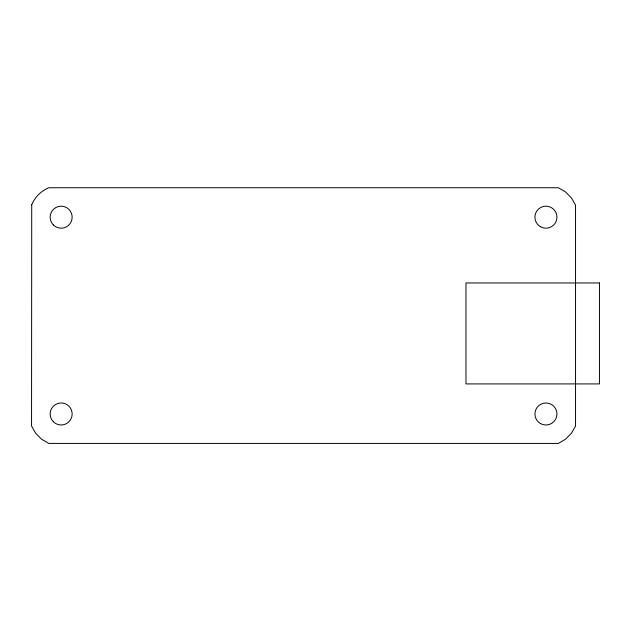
<?xml version="1.0" encoding="UTF-8"?>
<svg xmlns="http://www.w3.org/2000/svg" width="631" height="631" viewBox="0 0 631 631"><rect width="100%" height="100%" fill="white"/><g stroke="black" fill="none" stroke-linecap="round" stroke-linejoin="round"><path stroke-width="0.95" d="M31.724 204.752L31.55 426.012L35.667 433.26L41.528 439.2L48.721 443.419L558.372 443.419L565.565 439.2L571.418 433.26L575.543 426.012L575.543 205.162L571.418 197.905L565.565 191.966L558.372 187.746L48.721 187.746A31.952 31.952 0 0 0 31.724 204.752M599.45 282.964L465.978 282.964L465.978 383.916L599.45 383.916L599.45 282.964M540.436 226.71A10.995 10.995 0 0 0 556.936 217.182A10.995 10.995 0 0 0 540.436 207.662A10.995 10.995 0 0 0 540.436 226.71M540.436 423.511A10.995 10.995 0 0 0 556.936 413.983A10.995 10.995 0 0 0 540.436 404.463A10.995 10.995 0 0 0 540.436 423.511M53.375 421.76A10.995 10.995 0 0 0 71.776 416.831A10.995 10.995 0 0 0 58.312 403.359A10.995 10.995 0 0 0 53.375 421.76M53.375 224.959A10.995 10.995 0 0 0 71.776 220.03A10.995 10.995 0 0 0 58.312 206.558A10.995 10.995 0 0 0 53.375 224.959"/></g></svg>
